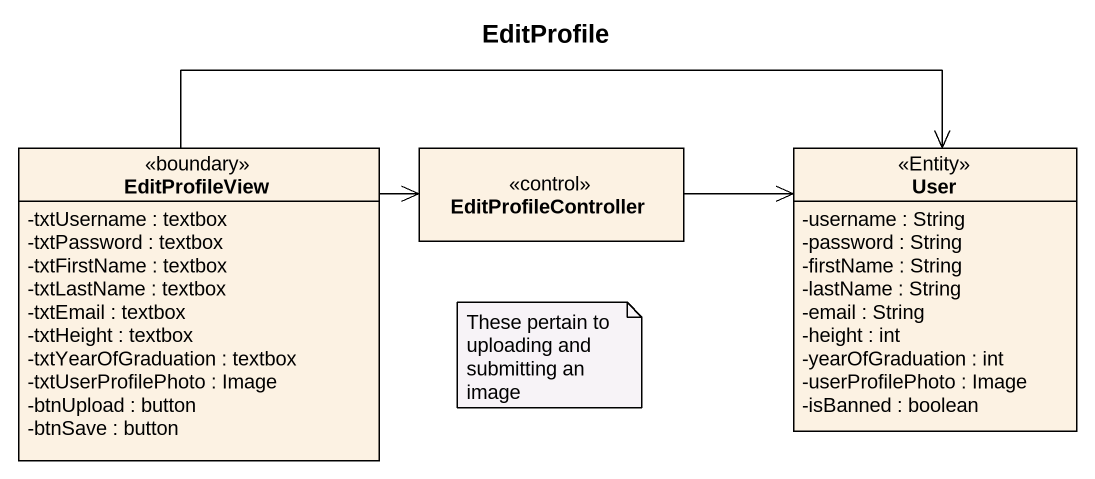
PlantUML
@startuml
title EditProfile
hide circle
hide empty members
skinparam classAttributeIconSize 0
class EditProfileView <<boundary>> {
  -txtUsername : textbox
  -txtPassword : textbox
  -txtFirstName : textbox
  -txtLastName : textbox
  -txtEmail : textbox
  -txtHeight : textbox
  -txtYearOfGraduation : textbox
  -txtUserProfilePhoto : Image
  -btnUpload : button
  -btnSave : button
}
class EditProfileController <<control>>
class User <<Entity>> {
  -username : String
  -password : String
  -firstName : String
  -lastName : String
  -email : String
  -height : int
  -yearOfGraduation : int
  -userProfilePhoto : Image
  -isBanned : boolean
}
EditProfileView -right-> EditProfileController
EditProfileView -right-> User
EditProfileController -right-> User
note as N1
  These pertain to uploading and submitting an image
end note
@enduml
